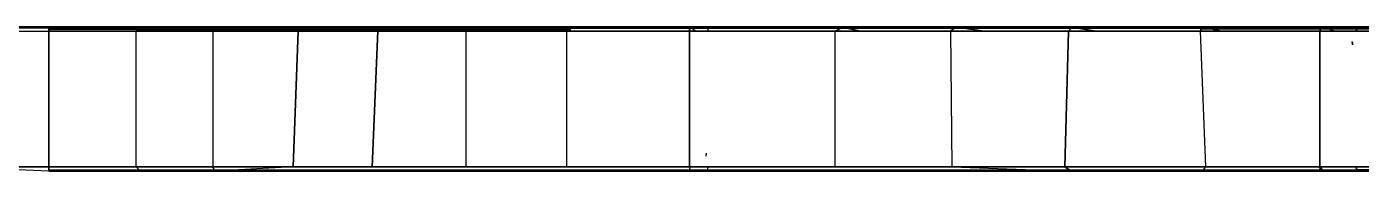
# Model space of a CAD drawing. Extents: x -229 to 199, y -36 to -26.
# Drawn here: x -170.9 to -83.2, y -35.6 to -26.1 of the extents above; entities that cross this region are included whole.
import ezdxf

# ---------------------------------------------------------------- set-up
doc = ezdxf.new("R2010")
doc.units = 0
doc.header["$MEASUREMENT"] = 0
doc.layers.add('IGES level 0', color=253, linetype='Continuous')

msp = doc.modelspace()

# ---------------------------------------------------------------- linework, layer by layer
for p, q in [((-163.543, -26.216, -17.207), (-163.654, -26.428, -17.297)), ((-163.374, -26.128, -16.992), (-163.543, -26.216, -17.207)), ((-158.522, -26.128, -16.871), (-158.257, -26.216, -17.075)), ((-158.257, -26.216, -17.075), (-157.504, -26.428, -17.137)), ((-153.049, -26.128, -16.652), (-153.039, -26.216, -16.863)), ((-153.039, -26.216, -16.863), (-152.971, -26.428, -16.948)), ((-147.751, -26.128, -16.355), (-147.505, -26.216, -16.551)), ((-147.505, -26.216, -16.551), (-146.886, -26.428, -16.599)), ((-141.62, -26.216, -16.12), (-141.197, -26.428, -16.173)), ((-135.115, -26.216, -15.524), (-135.256, -26.428, -15.626)), ((-135.169, -26.128, -15.316), (-135.115, -26.216, -15.524)), ((-127.329, -26.128, -14.43), (-127.319, -26.149, -14.518)), ((-127.319, -26.149, -14.518), (-127.176, -26.216, -14.624)), ((-127.176, -26.216, -14.624), (-126.886, -26.428, -14.676)), ((-117.319, -26.128, -13.029), (-116.992, -26.216, -13.192)), ((-116.992, -26.216, -13.192), (-116.085, -26.428, -13.138)), ((-110.009, -26.128, -11.812), (-109.309, -26.216, -11.903)), ((-109.309, -26.216, -11.903), (-107.981, -26.428, -11.751)), ((-102.247, -26.128, -10.341), (-101.838, -26.216, -10.474)), ((-101.838, -26.216, -10.474), (-100.606, -26.428, -10.312)), ((-93.744, -26.428, 0.932), (-93.664, -26.128, 0.642)), ((-93.618, -26.128, -8.484), (-93.271, -26.216, -8.621)), ((-93.271, -26.216, -8.621), (-92.369, -26.428, -8.503)), ((-85.906, -26.428, 2.876), (-85.834, -26.128, 2.585)), ((-85.667, -26.128, -6.563), (-85.415, -26.216, -6.717)), ((-85.415, -26.216, -6.717), (-84.951, -26.428, -6.689))]:
    msp.add_line(p, q)
for points in [[(-169.405, -26.128, -8.145), (-176.037, -26.128, -8.145), (-176.188, -26.428, -17.345), (-169.405, -26.128, -17.045)], [(-169.405, -26.428, -7.845), (-169.405, -26.216, -7.933), (-176.037, -26.216, -7.933), (-176.188, -26.428, -7.845)], [(-176.037, -26.216, -7.933), (-176.037, -26.128, -8.145), (-169.405, -26.128, -8.145), (-169.405, -26.227, -7.923)], [(-163.555, -26.216, -7.882), (-163.532, -26.128, -8.093), (-169.405, -26.128, -8.145), (-169.405, -26.216, -7.933)], [(-163.532, -26.128, -8.093), (-169.405, -26.128, -8.145), (-169.405, -26.128, -17.045), (-163.374, -26.128, -16.992)], [(-169.405, -26.128, -17.045), (-169.405, -26.155, -17.17), (-163.458, -26.172, -17.099), (-163.374, -26.128, -16.992)], [(-169.405, -26.216, -17.258), (-169.405, -26.155, -17.17), (-163.458, -26.172, -17.099), (-163.543, -26.216, -17.207)], [(-163.667, -26.428, -7.796), (-163.555, -26.216, -7.882), (-169.405, -26.216, -7.933), (-169.405, -26.428, -7.845)], [(-163.543, -26.216, -17.207), (-163.598, -26.322, -17.252), (-169.405, -26.281, -17.306), (-169.405, -26.216, -17.258)], [(-163.598, -26.322, -17.252), (-163.654, -26.428, -17.297), (-169.405, -26.428, -17.345), (-169.405, -26.281, -17.306)], [(-158.635, -26.428, -7.67), (-158.526, -26.216, -7.754), (-163.555, -26.216, -7.882), (-163.667, -26.428, -7.796)], [(-157.88, -26.322, -17.106), (-158.257, -26.216, -17.075), (-163.543, -26.216, -17.207), (-163.598, -26.322, -17.252)], [(-158.522, -26.216, -7.754), (-158.517, -26.128, -7.966), (-163.532, -26.128, -8.093), (-163.555, -26.216, -7.882)], [(-163.458, -26.172, -17.099), (-163.543, -26.216, -17.207), (-158.257, -26.216, -17.075), (-158.389, -26.172, -16.973)], [(-158.517, -26.128, -7.966), (-163.532, -26.128, -8.093), (-163.374, -26.128, -16.992), (-158.522, -26.128, -16.871)], [(-158.389, -26.172, -16.973), (-158.522, -26.128, -16.871), (-163.374, -26.128, -16.992), (-163.458, -26.172, -17.099)], [(-153.02, -26.428, -7.439), (-152.931, -26.216, -7.523), (-158.522, -26.216, -7.754), (-158.635, -26.428, -7.67)], [(-152.931, -26.216, -7.523), (-153.049, -26.128, -7.741), (-158.517, -26.128, -7.966), (-158.526, -26.216, -7.754)], [(-153.049, -26.128, -7.741), (-158.517, -26.127, -7.968), (-158.522, -26.128, -16.871), (-153.049, -26.128, -16.652)], [(-158.522, -26.128, -16.871), (-158.389, -26.172, -16.973), (-153.044, -26.172, -16.758), (-153.048, -26.128, -16.652)], [(-158.389, -26.172, -16.973), (-158.257, -26.216, -17.075), (-153.039, -26.216, -16.863), (-153.044, -26.172, -16.758)], [(-158.257, -26.216, -17.075), (-157.88, -26.322, -17.106), (-153.005, -26.322, -16.906), (-153.039, -26.216, -16.864)], [(-147.681, -26.216, -7.219), (-147.667, -26.128, -7.43), (-153.049, -26.128, -7.741), (-152.931, -26.216, -7.523)], [(-147.667, -26.128, -7.43), (-153.049, -26.128, -7.741), (-153.049, -26.128, -16.652), (-147.751, -26.128, -16.355)], [(-147.628, -26.172, -16.453), (-147.751, -26.128, -16.355), (-153.049, -26.128, -16.652), (-153.045, -26.172, -16.758)], [(-153.044, -26.172, -16.758), (-153.039, -26.216, -16.863), (-147.505, -26.216, -16.551), (-147.628, -26.172, -16.453)], [(-153.039, -26.216, -16.864), (-153.005, -26.322, -16.906), (-147.195, -26.322, -16.575), (-147.505, -26.216, -16.551)], [(-147.795, -26.428, -7.138), (-147.681, -26.216, -7.219), (-152.931, -26.216, -7.523), (-153.02, -26.428, -7.439)], [(-141.982, -26.428, -6.706), (-141.923, -26.216, -6.789), (-147.681, -26.216, -7.219), (-147.795, -26.428, -7.138)], [(-141.905, -26.128, -7), (-147.663, -26.128, -7.43), (-147.751, -26.128, -16.355), (-141.876, -26.128, -15.928)], [(-147.751, -26.128, -16.355), (-147.628, -26.172, -16.453), (-141.762, -26.172, -16), (-141.876, -26.128, -15.928)], [(-141.923, -26.216, -6.789), (-141.902, -26.128, -7), (-147.663, -26.128, -7.43), (-147.681, -26.216, -7.219)], [(-147.628, -26.172, -16.453), (-147.505, -26.216, -16.551), (-141.62, -26.216, -16.12), (-141.762, -26.172, -16)], [(-147.505, -26.216, -16.551), (-147.195, -26.322, -16.575), (-141.408, -26.322, -16.147), (-141.62, -26.216, -16.12)], [(-135.396, -26.428, -6.091), (-135.351, -26.216, -6.175), (-141.923, -26.216, -6.789), (-141.982, -26.428, -6.706)], [(-135.349, -26.216, -6.174), (-135.372, -26.128, -6.39), (-141.902, -26.128, -7), (-141.923, -26.216, -6.789)], [(-135.372, -26.128, -6.39), (-141.902, -26.128, -7), (-141.876, -26.128, -15.928), (-135.169, -26.128, -15.316)], [(-141.876, -26.128, -15.928), (-141.762, -26.172, -16), (-135.142, -26.172, -15.42), (-135.169, -26.128, -15.316)], [(-141.762, -26.172, -16), (-141.62, -26.216, -16.12), (-135.115, -26.216, -15.524), (-135.142, -26.172, -15.42)], [(-141.62, -26.216, -16.12), (-141.408, -26.322, -16.147), (-135.185, -26.322, -15.575), (-135.115, -26.216, -15.524)], [(-127.313, -26.428, -5.154), (-127.305, -26.216, -5.242), (-135.351, -26.216, -6.175), (-135.396, -26.428, -6.091)], [(-127.305, -26.216, -5.242), (-127.278, -26.128, -5.452), (-135.372, -26.128, -6.39), (-135.351, -26.216, -6.175)], [(-127.275, -26.128, -5.452), (-135.372, -26.128, -6.39), (-135.169, -26.128, -15.316), (-127.329, -26.128, -14.43)], [(-127.176, -26.216, -14.624), (-126.886, -26.428, -14.676), (-135.256, -26.428, -15.626), (-135.115, -26.216, -15.524)], [(-135.169, -26.128, -15.316), (-135.142, -26.172, -15.42), (-127.319, -26.149, -14.518), (-127.329, -26.128, -14.43)], [(-135.142, -26.172, -15.42), (-135.115, -26.216, -15.524), (-127.176, -26.216, -14.624), (-127.319, -26.149, -14.518)], [(-117.284, -26.128, -4.013), (-127.275, -26.128, -5.452), (-127.329, -26.128, -14.43), (-117.319, -26.128, -13.029)], [(-127.329, -26.128, -14.43), (-127.319, -26.149, -14.518), (-117.156, -26.172, -13.11), (-117.319, -26.128, -13.029)], [(-127.319, -26.149, -14.518), (-127.176, -26.216, -14.624), (-116.992, -26.216, -13.192), (-117.156, -26.172, -13.11)], [(-117.747, -26.428, -3.783), (-117.361, -26.216, -3.811), (-127.305, -26.216, -5.242), (-127.314, -26.428, -5.154)], [(-117.361, -26.216, -3.811), (-117.284, -26.128, -4.013), (-127.275, -26.128, -5.452), (-127.305, -26.216, -5.242)], [(-127.176, -26.216, -14.624), (-126.886, -26.428, -14.676), (-116.085, -26.428, -13.138), (-116.992, -26.216, -13.192)], [(-110.179, -26.428, -2.495), (-109.927, -26.216, -2.539), (-117.361, -26.216, -3.811), (-117.747, -26.428, -3.783)], [(-109.927, -26.216, -2.539), (-109.972, -26.128, -2.763), (-117.284, -26.128, -4.013), (-117.361, -26.216, -3.811)], [(-109.972, -26.128, -2.763), (-117.284, -26.128, -4.013), (-117.319, -26.128, -13.029), (-110.009, -26.128, -11.812)], [(-117.319, -26.128, -13.029), (-117.156, -26.172, -13.11), (-109.659, -26.172, -11.858), (-110.009, -26.128, -11.812)], [(-109.659, -26.172, -11.858), (-109.309, -26.216, -11.903), (-116.992, -26.216, -13.192), (-117.156, -26.172, -13.11)], [(-116.992, -26.216, -13.192), (-116.085, -26.428, -13.138), (-107.981, -26.428, -11.751), (-109.309, -26.216, -11.903)], [(-102.421, -26.428, -0.986), (-102.245, -26.216, -1.039), (-109.927, -26.216, -2.539), (-110.179, -26.428, -2.495)], [(-102.228, -26.128, -1.253), (-109.972, -26.128, -2.763), (-110.009, -26.128, -11.812), (-102.247, -26.128, -10.341)], [(-110.009, -26.128, -11.812), (-109.659, -26.172, -11.858), (-102.042, -26.172, -10.408), (-102.247, -26.128, -10.341)], [(-102.245, -26.216, -1.039), (-102.228, -26.128, -1.253), (-109.972, -26.128, -2.763), (-109.927, -26.216, -2.539)], [(-109.659, -26.172, -11.858), (-109.309, -26.216, -11.903), (-101.838, -26.216, -10.474), (-102.042, -26.172, -10.408)], [(-109.309, -26.216, -11.903), (-107.981, -26.428, -11.751), (-100.606, -26.428, -10.312), (-101.838, -26.216, -10.474)], [(-93.744, -26.427, 0.932), (-93.704, -26.278, 0.787), (-102.245, -26.216, -1.039), (-102.421, -26.428, -0.986)], [(-102.247, -26.128, -10.341), (-102.042, -26.172, -10.408), (-93.445, -26.172, -8.552), (-93.618, -26.128, -8.484)], [(-93.618, -26.128, -8.484), (-93.664, -26.128, 0.642), (-102.228, -26.128, -1.253), (-102.247, -26.128, -10.341)], [(-102.245, -26.216, -1.039), (-102.228, -26.128, -1.253), (-93.664, -26.128, 0.642), (-93.704, -26.278, 0.787)], [(-102.042, -26.172, -10.408), (-101.838, -26.216, -10.474), (-93.271, -26.216, -8.621), (-93.445, -26.172, -8.552)], [(-101.838, -26.216, -10.474), (-100.606, -26.428, -10.312), (-92.369, -26.428, -8.503), (-93.271, -26.216, -8.621)], [(-85.906, -26.428, 2.876), (-85.87, -26.278, 2.731), (-93.704, -26.278, 0.787), (-93.744, -26.428, 0.932)], [(-85.87, -26.278, 2.731), (-85.834, -26.128, 2.585), (-93.664, -26.128, 0.642), (-93.704, -26.278, 0.787)], [(-85.833, -26.128, 2.585), (-93.664, -26.128, 0.642), (-93.618, -26.128, -8.484), (-85.667, -26.128, -6.563)], [(-93.618, -26.128, -8.484), (-93.445, -26.172, -8.552), (-85.541, -26.172, -6.64), (-85.667, -26.128, -6.563)], [(-93.445, -26.172, -8.552), (-93.271, -26.216, -8.621), (-85.415, -26.216, -6.717), (-85.541, -26.172, -6.64)], [(-93.271, -26.216, -8.621), (-92.369, -26.428, -8.503), (-84.951, -26.428, -6.689), (-85.415, -26.216, -6.717)], [(-77.593, -26.428, 4.915), (-77.445, -26.278, 4.795), (-85.87, -26.278, 2.731), (-85.908, -26.428, 2.876)], [(-77.445, -26.278, 4.795), (-77.297, -26.128, 4.675), (-85.834, -26.128, 2.585), (-85.87, -26.278, 2.731)], [(-77.297, -26.128, 4.675), (-85.834, -26.128, 2.585), (-85.667, -26.128, -6.563), (-77.344, -26.128, -4.474)], [(-85.667, -26.128, -6.563), (-85.541, -26.172, -6.64), (-77.228, -26.172, -4.555), (-77.344, -26.128, -4.474)], [(-85.541, -26.172, -6.64), (-85.415, -26.216, -6.717), (-77.112, -26.216, -4.637), (-77.228, -26.172, -4.555)], [(-85.415, -26.216, -6.717), (-84.951, -26.428, -6.689), (-76.699, -26.428, -4.63), (-77.112, -26.216, -4.637)], [(-169.405, -35.328, -7.845), (-175.93, -35.328, -7.845), (-176.188, -26.428, -7.845), (-169.405, -26.428, -7.845)], [(-169.405, -35.328, -17.345), (-175.93, -35.328, -17.345), (-176.188, -26.428, -17.345), (-169.405, -26.428, -17.345)], [(-163.667, -26.428, -7.796), (-169.405, -26.428, -7.845), (-169.405, -35.328, -7.845), (-163.667, -35.328, -7.796)], [(-163.667, -26.428, -17.296), (-169.405, -26.428, -17.345), (-169.405, -35.328, -17.345), (-163.667, -35.328, -17.296)], [(-158.635, -35.328, -7.67), (-163.667, -35.328, -7.796), (-163.667, -26.428, -7.796), (-158.635, -26.428, -7.67)], [(-158.635, -35.328, -17.17), (-163.667, -35.328, -17.296), (-163.667, -26.428, -17.296), (-158.635, -26.428, -17.17)], [(-163.654, -26.428, -17.297), (-163.598, -26.322, -17.252), (-157.88, -26.322, -17.106), (-157.504, -26.428, -17.137)], [(-153.02, -26.428, -7.439), (-158.635, -26.428, -7.67), (-158.635, -35.328, -7.67), (-153.357, -35.328, -7.456)], [(-153.02, -26.428, -16.939), (-158.635, -26.428, -17.17), (-158.635, -35.328, -17.17), (-153.357, -35.328, -16.956)], [(-157.88, -26.322, -17.106), (-157.504, -26.428, -17.137), (-152.971, -26.428, -16.948), (-153.005, -26.322, -16.906)], [(-147.795, -26.428, -7.138), (-153.02, -26.428, -7.439), (-153.357, -35.328, -7.456), (-148.159, -35.328, -7.146)], [(-147.795, -26.428, -16.638), (-153.02, -26.428, -16.939), (-153.357, -35.328, -16.956), (-148.159, -35.328, -16.646)], [(-152.971, -26.428, -16.948), (-146.886, -26.428, -16.599), (-147.195, -26.322, -16.575), (-153.005, -26.322, -16.906)], [(-141.982, -26.428, -6.706), (-147.795, -26.428, -7.138), (-148.159, -35.328, -7.146), (-141.982, -35.328, -6.706)], [(-141.982, -26.428, -16.206), (-147.795, -26.428, -16.638), (-148.159, -35.328, -16.646), (-141.982, -35.328, -16.206)], [(-147.195, -26.322, -16.575), (-146.886, -26.428, -16.599), (-141.197, -26.428, -16.173), (-141.408, -26.322, -16.147)], [(-135.396, -35.328, -6.091), (-141.982, -35.328, -6.706), (-141.982, -26.428, -6.706), (-135.396, -26.428, -6.091)], [(-135.396, -35.328, -15.591), (-141.982, -35.328, -16.206), (-141.982, -26.428, -16.206), (-135.396, -26.428, -15.591)], [(-141.408, -26.322, -16.147), (-141.197, -26.428, -16.173), (-135.256, -26.428, -15.626), (-135.185, -26.322, -15.575)], [(-127.313, -26.428, -5.154), (-135.396, -26.428, -6.091), (-135.396, -35.328, -6.091), (-127.313, -35.328, -5.154)], [(-127.313, -26.428, -14.654), (-135.396, -26.428, -15.591), (-135.396, -35.328, -15.591), (-127.313, -35.328, -14.654)], [(-117.747, -26.428, -3.783), (-127.313, -26.428, -5.154), (-127.313, -35.328, -5.154), (-117.747, -35.328, -3.783)], [(-117.747, -26.428, -13.283), (-127.313, -26.428, -14.654), (-127.313, -35.328, -14.654), (-117.747, -35.328, -13.283)], [(-110.084, -35.328, -2.478), (-117.747, -35.328, -3.783), (-117.747, -26.428, -3.783), (-110.179, -26.428, -2.495)], [(-110.084, -35.328, -11.978), (-117.747, -35.328, -13.283), (-117.747, -26.428, -13.283), (-110.179, -26.428, -11.995)], [(-102.421, -26.428, -0.986), (-110.179, -26.428, -2.495), (-110.084, -35.328, -2.478), (-102.67, -35.328, -1.038)], [(-102.421, -26.428, -10.486), (-110.179, -26.428, -11.995), (-110.084, -35.328, -11.978), (-102.67, -35.328, -10.538)], [(-93.744, -26.428, 0.932), (-102.421, -26.428, -0.986), (-102.67, -35.328, -1.038), (-93.394, -35.328, 1.014)], [(-93.744, -26.428, -8.568), (-102.421, -26.428, -10.486), (-102.67, -35.328, -10.538), (-93.394, -35.328, -8.486)], [(-85.906, -35.328, 2.876), (-93.394, -35.328, 1.014), (-93.744, -26.428, 0.932), (-85.906, -26.428, 2.876)], [(-85.906, -35.328, -6.624), (-93.394, -35.328, -8.486), (-93.744, -26.428, -8.568), (-85.906, -26.428, -6.624)], [(-77.593, -26.428, 4.915), (-85.906, -26.428, 2.876), (-85.906, -35.328, 2.876), (-78.133, -35.328, 4.79)], [(-77.593, -26.428, -4.585), (-85.906, -26.428, -6.624), (-85.906, -35.328, -6.624), (-78.133, -35.328, -4.71)], [(-175.93, -35.328, -7.845), (-169.405, -35.328, -7.845), (-169.405, -35.628, -17.045), (-175.93, -35.328, -17.345)], [(-169.405, -35.628, -17.045), (-163.374, -35.628, -16.992), (-163.667, -35.328, -7.796), (-169.405, -35.328, -7.845)], [(-163.667, -35.328, -7.796), (-158.635, -35.328, -7.67), (-158.522, -35.628, -16.871), (-163.374, -35.628, -16.992)], [(-158.635, -35.328, -7.67), (-153.357, -35.328, -7.456), (-153.357, -35.328, -16.956), (-158.522, -35.628, -16.871)], [(-153.357, -35.328, -7.456), (-148.159, -35.328, -7.146), (-148.158, -35.32, -16.646), (-153.357, -35.328, -16.956)], [(-148.159, -35.328, -7.146), (-141.982, -35.328, -6.706), (-141.982, -35.328, -16.206), (-148.158, -35.32, -16.646)], [(-141.982, -35.328, -6.706), (-135.396, -35.328, -6.091), (-135.396, -35.328, -15.591), (-141.982, -35.328, -16.206)], [(-135.396, -35.328, -15.591), (-127.313, -35.328, -14.654), (-127.313, -35.328, -5.154), (-135.396, -35.328, -6.091)], [(-127.313, -35.328, -5.154), (-127.313, -35.328, -14.654), (-117.747, -35.328, -13.283), (-117.747, -35.328, -3.783)], [(-117.747, -35.328, -13.283), (-110.084, -35.328, -11.978), (-110.084, -35.328, -2.478), (-117.747, -35.328, -3.783)], [(-110.084, -35.328, -11.978), (-102.247, -35.628, -10.341), (-102.67, -35.328, -1.038), (-110.084, -35.328, -2.478)], [(-102.67, -35.328, -1.038), (-102.247, -35.628, -10.341), (-93.618, -35.628, -8.484), (-93.394, -35.328, 1.014)], [(-93.618, -35.628, -8.484), (-93.394, -35.328, 1.014), (-85.902, -35.328, 2.877), (-85.667, -35.628, -6.563)], [(-85.902, -35.328, 2.877), (-78.133, -35.328, 4.79), (-77.344, -35.628, -4.474), (-85.667, -35.628, -6.563)]]:
    msp.add_3dface(points)
at = {"layer": 'IGES level 0', "color": 253, "extrusion": (-1, -3.235e-13, 3.235e-13)}
msp.add_rational_spline([(-169.405, -26.428, -17.345), (-169.405, -26.252, -17.345), (-169.405, -26.128, -17.221), (-169.405, -26.128, -17.045)], [1, 0.804737854124, 0.804737854124, 1], degree=3, dxfattribs=at)
at = {"layer": 'IGES level 0', "color": 253, "extrusion": (-1.2e-15, 1, 7.7e-15)}
for points in [[(-169.405, -26.128, -17.045), (-140.405, -26.128, -17.045), (-111.641, -26.128, -13.352), (-83.582, -26.128, -6.025)], [(-83.582, -26.128, -6.025), (-111.641, -26.128, -13.352), (-140.405, -26.128, -17.045), (-169.405, -26.128, -17.045)]]:
    msp.add_rational_spline(points, [1, 0.994571027976, 0.994571027976, 1], degree=3, dxfattribs=at)
at = {"layer": 'IGES level 0', "color": 253, "extrusion": (-1, 3.235e-13, -3.235e-13)}
msp.add_rational_spline([(-169.405, -26.128, -17.045), (-169.405, -26.128, -17.221), (-169.405, -26.252, -17.345), (-169.405, -26.428, -17.345)], [1, 0.804737854124, 0.804737854124, 1], degree=3, dxfattribs=at)
at = {"layer": 'IGES level 0', "color": 253, "extrusion": (1, -4.794e-13, -8.144e-13)}
msp.add_rational_spline([(-169.405, -26.428, -7.845), (-169.405, -26.252, -7.845), (-169.405, -26.128, -7.97), (-169.405, -26.128, -8.145)], [1, 0.804737854124, 0.804737854124, 1], degree=3, dxfattribs=at)
at = {"layer": 'IGES level 0', "color": 253, "extrusion": (-8e-16, 1, 7.9e-15)}
for points in [[(-85.83, -26.128, 2.586), (-113.154, -26.128, -4.549), (-141.165, -26.128, -8.145), (-169.405, -26.128, -8.145)], [(-169.405, -26.128, -8.145), (-141.165, -26.128, -8.145), (-113.154, -26.128, -4.549), (-85.83, -26.128, 2.586)]]:
    msp.add_rational_spline(points, [1, 0.994571027976, 0.994571027976, 1], degree=3, dxfattribs=at)
at = {"layer": 'IGES level 0', "color": 253, "extrusion": (1, 3.235e-13, 3.235e-13)}
msp.add_rational_spline([(-169.405, -26.128, -8.145), (-169.405, -26.128, -7.97), (-169.405, -26.252, -7.845), (-169.405, -26.428, -7.845)], [1, 0.804737854124, 0.804737854124, 1], degree=3, dxfattribs=at)
at = {"layer": 'IGES level 0', "color": 253, "extrusion": (2.2e-15, 1, -1.71e-14)}
msp.add_rational_spline([(-83.528, -26.216, -6.23), (-111.605, -26.216, -13.562), (-140.387, -26.216, -17.258), (-169.405, -26.216, -17.258)], [0.816490653338, 0.812057948424, 0.812057948424, 0.816490653338], degree=3, dxfattribs=at)
at = {"layer": 'IGES level 0', "color": 253, "extrusion": (1, 0, 0)}
for points in [[(-153.049, -26.128, -7.741), (-153.049, -26.128, -12.197), (-153.049, -26.128, -16.652)], [(-153.049, -27.128, -15.751), (-153.049, -27.128, -12.197), (-153.049, -27.128, -8.643)]]:
    msp.add_open_spline(points, degree=2, dxfattribs=at)
at = {"layer": 'IGES level 0', "color": 253, "extrusion": (0.991857, -3.89e-14, 0.12736)}
msp.add_rational_spline([(-127.313, -26.428, -5.154), (-127.313, -26.252, -5.154), (-127.297, -26.128, -5.277), (-127.275, -26.128, -5.452)], [0.952683374718, 0.766660374631, 0.766660374631, 0.952683374718], degree=3, dxfattribs=at)
at = {"layer": 'IGES level 0', "color": 253, "extrusion": (-0.991857, -8.74e-13, -0.12736)}
msp.add_rational_spline([(-126.141, -26.128, -14.279), (-126.119, -26.128, -14.453), (-126.103, -26.252, -14.577), (-126.103, -26.428, -14.577)], [0.952683374718, 0.766660374631, 0.766660374631, 0.952683374718], degree=3, dxfattribs=at)
at = {"layer": 'IGES level 0', "color": 253, "extrusion": (8e-16, 1, 0)}
for points, weights in [([(58.532, -26.128, 2.586), (10.943, -26.128, 15.012), (-38.241, -26.128, 15.012), (-85.83, -26.128, 2.586)], [1, 0.978372533117, 0.978372533117, 1]), ([(-169.405, -26.428, -7.845), (-141.191, -26.428, -7.845), (-113.206, -26.428, -4.252), (-85.906, -26.428, 2.876)], [1, 0.994571027976, 0.994571027976, 1]), ([(-85.906, -26.428, 2.876), (-113.206, -26.428, -4.252), (-141.191, -26.428, -7.845), (-169.405, -26.428, -7.845)], [1, 0.994571027976, 0.994571027976, 1])]:
    msp.add_rational_spline(points, weights, degree=3, dxfattribs=at)
at = {"layer": 'IGES level 0', "color": 253, "extrusion": (-0.967559, 2.681e-13, -0.252646)}
msp.add_rational_spline([(-83.506, -26.428, -6.315), (-83.506, -26.252, -6.315), (-83.537, -26.128, -6.195), (-83.582, -26.128, -6.025)], [1, 0.804737854124, 0.804737854124, 1], degree=3, dxfattribs=at)
at = {"layer": 'IGES level 0', "color": 253, "extrusion": (-7e-16, -1, -2.4e-15)}
for points in [[(-83.582, -26.128, -6.025), (-37.475, -26.128, 6.014), (10.177, -26.128, 6.014), (56.283, -26.128, -6.025)], [(56.283, -26.128, -6.025), (10.177, -26.128, 6.014), (-37.475, -26.128, 6.014), (-83.582, -26.128, -6.025)]]:
    msp.add_rational_spline(points, [1, 0.978372533117, 0.978372533117, 1], degree=3, dxfattribs=at)
at = {"layer": 'IGES level 0', "color": 253, "extrusion": (-0.967559, 2.685e-13, -0.252646)}
msp.add_rational_spline([(-83.582, -26.128, -6.025), (-83.537, -26.128, -6.195), (-83.506, -26.252, -6.315), (-83.506, -26.428, -6.315)], [1, 0.804737854124, 0.804737854124, 1], degree=3, dxfattribs=at)
at = {"layer": 'IGES level 0', "color": 253, "extrusion": (-1e-16, -1, -7e-16)}
msp.add_rational_spline([(-83.528, -26.216, -6.23), (-37.457, -26.216, 5.799), (10.159, -26.216, 5.799), (56.23, -26.216, -6.23)], [0.816490653338, 0.798832028773, 0.798832028773, 0.816490653338], degree=3, dxfattribs=at)
at = {"layer": 'IGES level 0', "color": 253, "extrusion": (7e-16, 1, 0)}
for points in [[(-83.506, -26.428, -6.315), (-111.59, -26.428, -13.649), (-140.38, -26.428, -17.345), (-169.405, -26.428, -17.345)], [(-169.405, -26.428, -17.345), (-140.38, -26.428, -17.345), (-111.59, -26.428, -13.649), (-83.506, -26.428, -6.315)]]:
    msp.add_rational_spline(points, [1, 0.994571027976, 0.994571027976, 1], degree=3, dxfattribs=at)
at = {"layer": 'IGES level 0', "color": 253}
for points in [[(-169.405, -35.328, -7.845), (-169.405, -30.878, -7.845), (-169.405, -26.428, -7.845)], [(-169.405, -35.328, -17.345), (-169.405, -30.878, -17.345), (-169.405, -26.428, -17.345)], [(-169.405, -26.428, -7.845), (-169.405, -30.878, -7.845), (-169.405, -35.328, -7.845)], [(-169.405, -26.428, -17.345), (-169.405, -30.878, -17.345), (-169.405, -35.328, -17.345)], [(-127.313, -35.328, -5.154), (-127.313, -30.878, -5.154), (-127.313, -26.428, -5.154)], [(-85.906, -35.328, 2.876), (-85.906, -30.878, 2.876), (-85.906, -26.428, 2.876)], [(-85.906, -26.428, 2.876), (-85.906, -30.878, 2.876), (-85.906, -35.328, 2.876)]]:
    msp.add_open_spline(points, degree=2, dxfattribs=at)
at = {"layer": 'IGES level 0', "color": 253, "extrusion": (-1e-16, -1, 0)}
for points in [[(-85.906, -26.428, 2.876), (-38.267, -26.428, 15.316), (10.969, -26.428, 15.316), (58.607, -26.428, 2.876)], [(58.607, -26.428, 2.876), (10.969, -26.428, 15.316), (-38.267, -26.428, 15.316), (-85.906, -26.428, 2.876)]]:
    msp.add_rational_spline(points, [1, 0.978372533117, 0.978372533117, 1], degree=3, dxfattribs=at)
at = {"layer": 'IGES level 0', "color": 253, "extrusion": (-0.967559, -2.11e-13, -0.252646)}
for points in [[(-83.809, -27.128, -5.154), (-83.779, -27.128, -5.268), (-83.758, -27.211, -5.348), (-83.758, -27.328, -5.348)], [(-83.758, -27.328, -5.348), (-83.758, -27.211, -5.348), (-83.779, -27.128, -5.268), (-83.809, -27.128, -5.154)]]:
    msp.add_rational_spline(points, [1, 0.804737854124, 0.804737854124, 1], degree=3, dxfattribs=at)
at = {"layer": 'IGES level 0', "color": 253, "extrusion": (4e-16, -1, 2.4e-15)}
msp.add_rational_spline([(56.207, -26.428, -6.315), (10.151, -26.428, 5.711), (-37.45, -26.428, 5.711), (-83.506, -26.428, -6.315)], [1, 0.978372533117, 0.978372533117, 1], degree=3, dxfattribs=at)
at = {"layer": 'IGES level 0', "color": 253, "extrusion": (0.991857, -6.779e-13, 0.12736)}
msp.add_rational_spline([(-126.23, -34.428, -13.585), (-126.23, -34.545, -13.585), (-126.241, -34.628, -13.503), (-126.256, -34.628, -13.386)], [0.952683374718, 0.766660374631, 0.766660374631, 0.952683374718], degree=3, dxfattribs=at)
at = {"layer": 'IGES level 0', "color": 253, "extrusion": (-1, 1.2938e-12, -6.469e-13)}
for points in [[(-169.405, -35.328, -7.845), (-169.405, -35.503, -7.845), (-169.405, -35.628, -7.97), (-169.405, -35.628, -8.145)], [(-169.405, -35.628, -8.145), (-169.405, -35.628, -7.97), (-169.405, -35.503, -7.845), (-169.405, -35.328, -7.845)]]:
    msp.add_rational_spline(points, [1, 0.804737854124, 0.804737854124, 1], degree=3, dxfattribs=at)
at = {"layer": 'IGES level 0', "color": 253, "extrusion": (8e-16, -1, 0)}
for points in [[(-85.906, -35.328, 2.876), (-113.206, -35.328, -4.252), (-141.191, -35.328, -7.845), (-169.405, -35.328, -7.845)], [(-169.405, -35.328, -7.845), (-141.191, -35.328, -7.845), (-113.206, -35.328, -4.252), (-85.906, -35.328, 2.876)]]:
    msp.add_rational_spline(points, [1, 0.994571027976, 0.994571027976, 1], degree=3, dxfattribs=at)
at = {"layer": 'IGES level 0', "color": 253, "extrusion": (1, -1.2938e-12, -6.469e-13)}
for points in [[(-169.405, -35.628, -17.045), (-169.405, -35.628, -17.221), (-169.405, -35.503, -17.345), (-169.405, -35.328, -17.345)], [(-169.405, -35.328, -17.345), (-169.405, -35.503, -17.345), (-169.405, -35.628, -17.221), (-169.405, -35.628, -17.045)]]:
    msp.add_rational_spline(points, [1, 0.804737854124, 0.804737854124, 1], degree=3, dxfattribs=at)
at = {"layer": 'IGES level 0', "color": 253, "extrusion": (1.2e-15, 1, -7.7e-15)}
for points in [[(-169.405, -35.328, -17.345), (-140.38, -35.328, -17.345), (-111.59, -35.328, -13.649), (-83.506, -35.328, -6.315)], [(-83.506, -35.328, -6.315), (-111.59, -35.328, -13.649), (-140.38, -35.328, -17.345), (-169.405, -35.328, -17.345)]]:
    msp.add_rational_spline(points, [1, 0.994571027976, 0.994571027976, 1], degree=3, dxfattribs=at)
at = {"layer": 'IGES level 0', "color": 253, "extrusion": (-1.5e-15, 1, 2.58e-14)}
msp.add_rational_spline([(-169.405, -35.54, -17.258), (-140.387, -35.54, -17.258), (-111.605, -35.54, -13.562), (-83.528, -35.54, -6.23)], [0.816490653338, 0.812057948424, 0.812057948424, 0.816490653338], degree=3, dxfattribs=at)
at = {"layer": 'IGES level 0', "color": 253, "extrusion": (0, -1, 0)}
for points in [[(-83.582, -35.628, -6.025), (-111.641, -35.628, -13.352), (-140.405, -35.628, -17.045), (-169.405, -35.628, -17.045)], [(-169.405, -35.628, -17.045), (-140.405, -35.628, -17.045), (-111.641, -35.628, -13.352), (-83.582, -35.628, -6.025)], [(-13.649, -35.628, 2.955), (-37.28, -35.628, 2.955), (-60.718, -35.628, -0.055), (-83.582, -35.628, -6.025)], [(-83.582, -35.628, -6.025), (-60.718, -35.628, -0.055), (-37.28, -35.628, 2.955), (-13.649, -35.628, 2.955)]]:
    msp.add_rational_spline(points, [1, 0.994571027976, 0.994571027976, 1], degree=3, dxfattribs=at)
at = {"layer": 'IGES level 0', "color": 253, "extrusion": (-0.991857, -7.51e-14, -0.12736)}
msp.add_rational_spline([(-127.313, -35.328, -5.154), (-127.313, -35.503, -5.154), (-127.297, -35.628, -5.277), (-127.275, -35.628, -5.452)], [0.952683374718, 0.766660374631, 0.766660374631, 0.952683374718], degree=3, dxfattribs=at)
at = {"layer": 'IGES level 0', "color": 253, "extrusion": (0.991857, 4.613e-13, 0.12736)}
msp.add_rational_spline([(-126.141, -35.628, -14.279), (-126.119, -35.628, -14.453), (-126.103, -35.503, -14.577), (-126.103, -35.328, -14.577)], [0.952683374718, 0.766660374631, 0.766660374631, 0.952683374718], degree=3, dxfattribs=at)
at = {"layer": 'IGES level 0', "color": 253, "extrusion": (-2.3e-15, 1, 1.81e-14)}
for points in [[(-13.649, -35.328, 12.155), (-38.065, -35.328, 12.155), (-62.282, -35.328, 9.045), (-85.906, -35.328, 2.876)], [(-85.906, -35.328, 2.876), (-62.282, -35.328, 9.045), (-38.065, -35.328, 12.155), (-13.649, -35.328, 12.155)]]:
    msp.add_rational_spline(points, [1, 0.994571027976, 0.994571027976, 1], degree=3, dxfattribs=at)
at = {"layer": 'IGES level 0', "color": 253, "extrusion": (-0.967559, -8.501e-13, -0.252646)}
for points in [[(-85.906, -35.328, 2.876), (-85.906, -35.503, 2.876), (-85.875, -35.628, 2.756), (-85.83, -35.628, 2.586)], [(-85.83, -35.628, 2.586), (-85.875, -35.628, 2.756), (-85.906, -35.503, 2.876), (-85.906, -35.328, 2.876)]]:
    msp.add_rational_spline(points, [1, 0.804737854124, 0.804737854124, 1], degree=3, dxfattribs=at)
at = {"layer": 'IGES level 0', "color": 253, "extrusion": (0.967559, 2.682e-13, 0.252646)}
for points in [[(-83.582, -35.628, -6.025), (-83.537, -35.628, -6.195), (-83.506, -35.503, -6.315), (-83.506, -35.328, -6.315)], [(-83.506, -35.328, -6.315), (-83.506, -35.503, -6.315), (-83.537, -35.628, -6.195), (-83.582, -35.628, -6.025)]]:
    msp.add_rational_spline(points, [1, 0.804737854124, 0.804737854124, 1], degree=3, dxfattribs=at)
at = {"layer": 'IGES level 0', "color": 253, "extrusion": (2.5e-15, 1, -1.93e-14)}
msp.add_rational_spline([(-13.649, -35.54, 2.742), (-37.262, -35.54, 2.742), (-60.682, -35.54, -0.265), (-83.528, -35.54, -6.23)], [0.816490653338, 0.812057948424, 0.812057948424, 0.816490653338], degree=3, dxfattribs=at)
at = {"layer": 'IGES level 0', "color": 253, "extrusion": (-1.6e-15, 1, 1.31e-14)}
for points in [[(-83.506, -35.328, -6.315), (-60.667, -35.328, -0.352), (-37.254, -35.328, 2.655), (-13.649, -35.328, 2.655)], [(-13.649, -35.328, 2.655), (-37.254, -35.328, 2.655), (-60.667, -35.328, -0.352), (-83.506, -35.328, -6.315)]]:
    msp.add_rational_spline(points, [1, 0.994571027976, 0.994571027976, 1], degree=3, dxfattribs=at)

doc.saveas('drawing.dxf')
